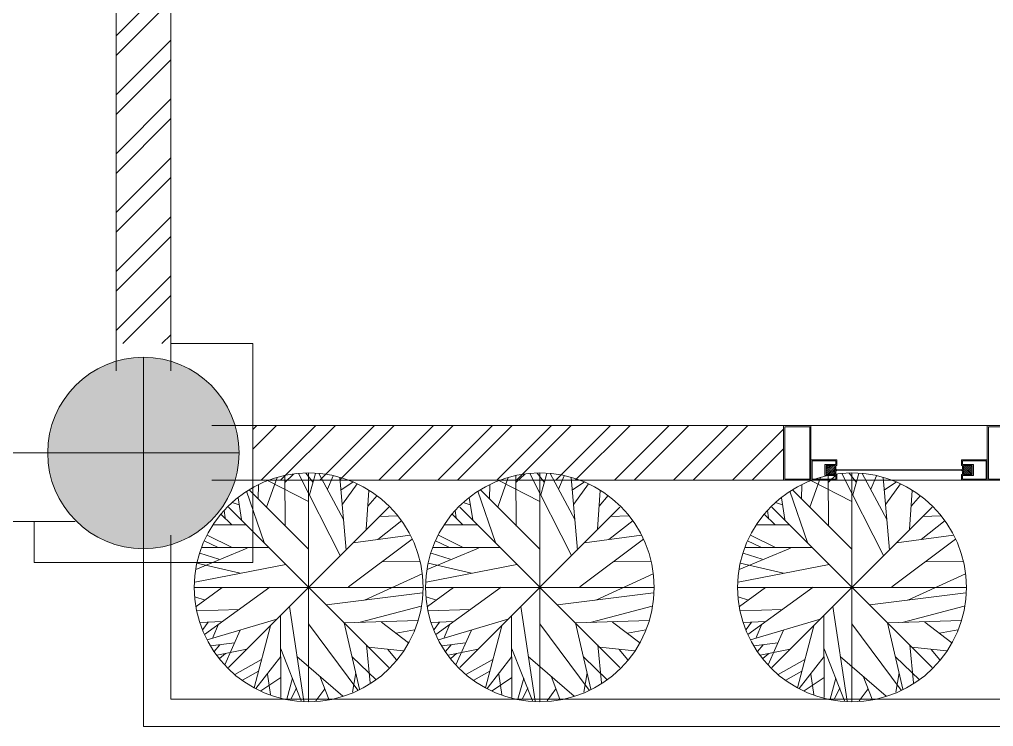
# Model space of a CAD drawing. Header units: millimetres. Extents: x -667 to -468, y -723 to -475.
# Drawn here: x -615.992 to -614.211, y -679.298 to -678.006 of the extents above; entities that cross this region are included whole.
import ezdxf

# ---------------------------------------------------------------- set-up
doc = ezdxf.new("R2010")
doc.units = ezdxf.units.MM
doc.layers.get('0').update_dxf_attribs({"lineweight": 9})
for name, color, linetype, lineweight in [('COLUMN', 11, 'Continuous', 9), ('dinding', 36, 'Continuous', 9), ('NOTASI', 250, 'Continuous', 5), ('pintu', 6, 'Continuous', 5)]:
    doc.layers.add(name, color=color, linetype=linetype, lineweight=lineweight)
doc.layers.add('LANDSCAPE', color=7, linetype='Continuous', lineweight=9, true_color=0x002409)

# ---------------------------------------------------------------- blocks, each defined once
blk = doc.blocks.new('Tree - deciduous plan')
for p, q in [((-22.0458, 42.0753), (-16.5881, 57.6486)), ((-12.5388, 54.9406), (-7.9613, 59.4546)), ((-12.3627, 32.1443), (-12.5388, 58.7776)), ((-5.3205, 59.6806), (16.5105, 16.7963)), ((2.426, 54.9406), (-1.4472, 59.9056)), ((0, 59.9996), (0, -60)), ((0.4894, 48.6208), (3.6584, 59.6806)), ((18.2711, 35.5298), (5.419, 59.6806)), ((9.8203, 51.5549), (12.8133, 58.5516)), ((19.6795, 19.5047), (16.3344, 57.6486)), ((-31.2008, 51.1035), (-0.2149, 20.1818)), ((-26.4472, 46.5894), (-26.2712, 53.8116)), ((-21.1656, 55.8436), (-0.0388, 45.0094)), ((17.0387, 51.1035), (23.2006, 55.1666)), ((17.7429, 43.6552), (25.4894, 54.2636)), ((-37.0107, 47.0408), (-35.25, 35.5298)), ((-32.6092, 50.4264), (-23.2782, 23.5674)), ((31.6513, 50.8778), (30.2429, 30.5643)), ((31.1232, 42.5267), (35.8767, 48.1693)), ((42, 42), (-42, -42)), ((42, -42), (-42, 42)), ((-40.1797, 44.558), (-36.4825, 43.2038)), ((-45.8134, 38.2383), (-40.5318, 33.0471)), ((-43.8768, 36.4326), (-44.405, 40.2696)), ((37.1091, 37.1098), (46.6161, 37.5612)), ((-49.8627, 32.8214), (-32.7853, 32.8214)), ((36.2288, 25.1474), (48.9049, 35.0784)), ((-53.2078, 27.4044), (-40.1797, 20.859)), ((23.3767, 23.3417), (53.3063, 27.4044)), ((-32.2571, 20.6333), (-59.1937, 9.348)), ((-56.0247, 20.859), (-20.8134, 20.859)), ((-54.7923, 24.4702), (-47.75, 21.0847)), ((54.3626, 25.3731), (20.9119, 0.3198)), ((-57.081, 17.9248), (-47.0458, 14.7649)), ((-59.7219, 2.8025), (-12.0106, 12.0565)), ((-58.6656, 12.7336), (-35.9543, 7.5424)), ((38.5175, 13.4107), (58.2359, 13.6364)), ((29.3626, -6.6771), (59.4682, 7.091)), ((-54.6162, -24.7335), (-20.2853, 0.0941)), ((-60, 0), (60, 0)), ((-59.7219, -4.8714), (-54.2641, -6.6771)), ((-45.2853, -0.1316), (-59.0177, -10.0627)), ((9.2922, -9.1598), (59.6443, -2.8401)), ((-10.074, -10.0627), (-2.5036, -59.7178)), ((26.3697, -18.4138), (58.9401, -9.8369)), ((-58.4895, -12.3197), (-36.4825, -11.6426)), ((-14.8275, -15.0282), (-14.6515, -57.6865)), ((-57.081, -18.4138), (-45.2853, -17.9624)), ((-52.6797, -18.188), (-55.4966, -22.0251)), ((-53.2078, -27.442), (-16.7641, -16.6081)), ((-47.2219, -19.3166), (-50.2148, -26.3135)), ((-19.9331, -20.2194), (-28.5599, -52.721)), ((-0.0388, -19.0909), (25.8415, -53.8495)), ((18.6232, -18.6394), (26.7218, -53.3981)), ((18.7992, -18.6394), (57.3556, -17.2853)), ((38.1654, -18.188), (52.426, -29.0219)), ((-35.9543, -22.4765), (-44.0529, -40.5329)), ((45.9119, -24.0564), (55.595, -22.2508)), ((-38.9472, -29.0219), (-51.4472, -30.6018)), ((-46.5177, -30.1504), (-49.5106, -33.536)), ((30.419, -30.1504), (32.3556, -50.0125)), ((-32.4331, -32.4075), (-48.1021, -35.5674)), ((-43.7008, -34.6645), (-46.6937, -37.373)), ((-14.6515, -32.1818), (-3.912, -59.4922)), ((31.4753, -31.279), (49.6091, -33.3103)), ((41.5105, -32.6332), (46.088, -38.0501)), ((-24.6867, -37.8244), (-38.7712, -45.7241)), ((-14.6515, -36.2445), (-27.6797, -52.9467)), ((-6.2008, -36.2445), (17.919, -57.0094)), ((22.8485, -36.4702), (35.3485, -48.4326)), ((-26.2712, -43.9185), (-34.7219, -48.6583)), ((-21.5177, -45.4984), (-19.9331, -56.1065)), ((24.7852, -44.8213), (23.0246, -54.978)), ((-14.6515, -47.3041), (-25.0388, -54.3009)), ((-8.4895, -47.5298), (-11.4825, -58.5893)), ((5.9471, -46.6269), (10.5246, -58.5893)), ((-6.3768, -52.721), (-9.3698, -58.815)), ((8.4119, -53.1724), (3.8344, -59.4922))]:
    blk.add_line(p, q)
blk.add_circle((0, 0), 60)
blk = doc.blocks.new('kolommm bulat')
at = {"layer": 'NOTASI'}
h = blk.add_hatch(color=256, dxfattribs=at)
h.paths.add_polyline_path([(-808.9141, -494.9305), (-808.9141, -495.1055), (-808.7391, -495.1055, 0.414214)])
h.paths.add_polyline_path([(-808.9141, -494.9305, 0.414214), (-809.0891, -495.1055), (-808.9141, -495.1055)])
h.paths.add_polyline_path([(-808.9141, -495.1055), (-809.0891, -495.1055, 0.414214), (-808.9141, -495.2805)])
h.paths.add_polyline_path([(-808.7391, -495.1055), (-808.9141, -495.1055), (-808.9141, -495.2805, 0.414214)])
for p, q in [((-808.9141, -494.9305), (-808.9141, -495.2805)), ((-809.0891, -495.1055), (-808.7391, -495.1055))]:
    blk.add_line(p, q)
blk.add_circle((-808.9141, -495.1055), 0.175)
blk = doc.blocks.new('VBV')
h = blk.add_hatch()
h.set_pattern_fill('ANSI31', color=30, scale=0.02, angle=-180, style=0)
h.set_pattern_definition([(45, (-1846.064447, -2578.5427676), (-0.0017677669529, 0.0017677669529), [])])
h.paths.add_polyline_path([(-651.2903, -519.7223), (-651.2883, -519.7223, -0.354282), (-651.2863, -519.7193), (-651.3063, -519.7193), (-651.3063, -519.7273), (-651.2903, -519.7273)])
h.paths.add_polyline_path([(-651.3063, -519.7113), (-651.3063, -519.7193), (-651.2863, -519.7193, -0.354282), (-651.2883, -519.7163), (-651.2903, -519.7163), (-651.2903, -519.7113)])
h = blk.add_hatch()
h.set_pattern_fill('ANSI31', color=30, scale=0.02, angle=-180, style=0)
h.set_pattern_definition([(135, (543.7193513, -2578.5427676), (0.0017677669529, 0.0017677669529), [])])
h.paths.add_polyline_path([(-651.0548, -519.7223), (-651.0568, -519.7223, 0.354282), (-651.0588, -519.7193), (-651.0388, -519.7193), (-651.0388, -519.7273), (-651.0548, -519.7273)])
h.paths.add_polyline_path([(-651.0388, -519.7113), (-651.0388, -519.7193), (-651.0588, -519.7193, 0.354282), (-651.0568, -519.7163), (-651.0548, -519.7163), (-651.0548, -519.7113)])
h = blk.add_hatch()
h.set_pattern_fill('ANSI31', color=30, scale=0.02, angle=-180, style=0)
h.set_pattern_definition([(45, (-1845.6919134, -2578.5427676), (-0.0017677669529, 0.0017677669529), [])])
h.paths.add_polyline_path([(-650.9178, -519.7223), (-650.9158, -519.7223, -0.354282), (-650.9138, -519.7193), (-650.9338, -519.7193), (-650.9338, -519.7273), (-650.9178, -519.7273)])
h.paths.add_polyline_path([(-650.9338, -519.7113), (-650.9338, -519.7193), (-650.9138, -519.7193, -0.354282), (-650.9158, -519.7163), (-650.9178, -519.7163), (-650.9178, -519.7113)])
h = blk.add_hatch()
h.set_pattern_fill('ANSI31', color=30, scale=0.02, angle=-180, style=0)
h.set_pattern_definition([(135, (544.0918849, -2578.5427676), (0.0017677669529, 0.0017677669529), [])])
h.paths.add_polyline_path([(-650.6822, -519.7223), (-650.6842, -519.7223, 0.354282), (-650.6862, -519.7193), (-650.6662, -519.7193), (-650.6662, -519.7273), (-650.6822, -519.7273)])
h.paths.add_polyline_path([(-650.6662, -519.7113), (-650.6662, -519.7193), (-650.6862, -519.7193, 0.354282), (-650.6842, -519.7163), (-650.6822, -519.7163), (-650.6822, -519.7113)])
h = blk.add_hatch()
h.set_pattern_fill('ANSI31', color=30, scale=0.02, angle=-180, style=0)
h.set_pattern_definition([(45, (-1845.31938, -2578.5427676), (-0.0017677669529, 0.0017677669529), [])])
h.paths.add_polyline_path([(-650.5452, -519.7223), (-650.5432, -519.7223, -0.354282), (-650.5412, -519.7193), (-650.5612, -519.7193), (-650.5612, -519.7273), (-650.5452, -519.7273)])
h.paths.add_polyline_path([(-650.5612, -519.7113), (-650.5612, -519.7193), (-650.5412, -519.7193, -0.354282), (-650.5432, -519.7163), (-650.5452, -519.7163), (-650.5452, -519.7113)])
h = blk.add_hatch()
h.set_pattern_fill('ANSI31', color=30, scale=0.02, angle=-180, style=0)
h.set_pattern_definition([(135, (544.4644184, -2578.5427676), (0.0017677669529, 0.0017677669529), [])])
h.paths.add_polyline_path([(-650.3097, -519.7223), (-650.3117, -519.7223, 0.354282), (-650.3137, -519.7193), (-650.2937, -519.7193), (-650.2937, -519.7273), (-650.3097, -519.7273)])
h.paths.add_polyline_path([(-650.2937, -519.7113), (-650.2937, -519.7193), (-650.3137, -519.7193, 0.354282), (-650.3117, -519.7163), (-650.3097, -519.7163), (-650.3097, -519.7113)])
for points in [[(-651.3338, -519.6381), (-651.3838, -519.6381), (-651.3838, -519.7381), (-651.3338, -519.7381)], [(-651.3838, -519.6381), (-650.2162, -519.6381), (-650.2162, -519.7381), (-651.3838, -519.7381)], [(-651.3358, -519.6401), (-651.3818, -519.6401), (-651.3818, -519.7361), (-651.3358, -519.7361)], [(-650.9613, -519.6381), (-651.0113, -519.6381), (-651.0113, -519.7381), (-650.9613, -519.7381)], [(-650.9633, -519.6401), (-651.0093, -519.6401), (-651.0093, -519.7361), (-650.9633, -519.7361)], [(-650.5887, -519.6381), (-650.6387, -519.6381), (-650.6387, -519.7381), (-650.5887, -519.7381)], [(-650.5907, -519.6401), (-650.6367, -519.6401), (-650.6367, -519.7361), (-650.5907, -519.7361)], [(-650.2162, -519.6381), (-650.2662, -519.6381), (-650.2662, -519.7381), (-650.2162, -519.7381)], [(-650.2182, -519.6401), (-650.2642, -519.6401), (-650.2642, -519.7361), (-650.2182, -519.7361)], [(-651.3083, -519.7093), (-651.2883, -519.7093), (-651.2883, -519.7026), (-651.3318, -519.7026), (-651.3318, -519.7361), (-651.2883, -519.7361), (-651.2883, -519.7293), (-651.3083, -519.7293)], [(-651.0368, -519.7093), (-651.0568, -519.7093), (-651.0568, -519.7026), (-651.0133, -519.7026), (-651.0133, -519.7361), (-651.0568, -519.7361), (-651.0568, -519.7293), (-651.0368, -519.7293)], [(-650.9358, -519.7093), (-650.9158, -519.7093), (-650.9158, -519.7026), (-650.9593, -519.7026), (-650.9593, -519.7361), (-650.9158, -519.7361), (-650.9158, -519.7293), (-650.9358, -519.7293)], [(-650.6642, -519.7093), (-650.6842, -519.7093), (-650.6842, -519.7026), (-650.6407, -519.7026), (-650.6407, -519.7361), (-650.6842, -519.7361), (-650.6842, -519.7293), (-650.6642, -519.7293)], [(-650.5632, -519.7093), (-650.5432, -519.7093), (-650.5432, -519.7026), (-650.5867, -519.7026), (-650.5867, -519.7361), (-650.5432, -519.7361), (-650.5432, -519.7293), (-650.5632, -519.7293)], [(-650.2917, -519.7093), (-650.3117, -519.7093), (-650.3117, -519.7026), (-650.2682, -519.7026), (-650.2682, -519.7361), (-650.3117, -519.7361), (-650.3117, -519.7293), (-650.2917, -519.7293)]]:
    blk.add_lwpolyline(points, close=True)
for points in [[(-651.2883, -519.7133), (-651.2883, -519.7113), (-651.2883, -519.7163), (-651.2883, -519.7113), (-651.2863, -519.7113), (-651.2863, -519.7006), (-651.3338, -519.7006), (-651.3338, -519.7381), (-651.2863, -519.7381), (-651.2863, -519.7273), (-651.2883, -519.7273), (-651.2883, -519.7223), (-651.2883, -519.7273)], [(-651.2883, -519.7223), (-651.2903, -519.7223), (-651.2903, -519.7273), (-651.3063, -519.7273), (-651.3063, -519.7113), (-651.2903, -519.7113), (-651.2903, -519.7163), (-651.2883, -519.7163)], [(-651.0568, -519.7133), (-651.0568, -519.7113), (-651.0568, -519.7163), (-651.0568, -519.7113), (-651.0588, -519.7113), (-651.0588, -519.7006), (-651.0113, -519.7006), (-651.0113, -519.7381), (-651.0588, -519.7381), (-651.0588, -519.7273), (-651.0568, -519.7273), (-651.0568, -519.7223), (-651.0568, -519.7273)], [(-651.0568, -519.7223), (-651.0548, -519.7223), (-651.0548, -519.7273), (-651.0388, -519.7273), (-651.0388, -519.7113), (-651.0548, -519.7113), (-651.0548, -519.7163), (-651.0568, -519.7163)], [(-650.9158, -519.7133), (-650.9158, -519.7113), (-650.9158, -519.7163), (-650.9158, -519.7113), (-650.9138, -519.7113), (-650.9138, -519.7006), (-650.9613, -519.7006), (-650.9613, -519.7381), (-650.9138, -519.7381), (-650.9138, -519.7273), (-650.9158, -519.7273), (-650.9158, -519.7223), (-650.9158, -519.7273)], [(-650.9158, -519.7223), (-650.9178, -519.7223), (-650.9178, -519.7273), (-650.9338, -519.7273), (-650.9338, -519.7113), (-650.9178, -519.7113), (-650.9178, -519.7163), (-650.9158, -519.7163)], [(-650.6842, -519.7133), (-650.6842, -519.7113), (-650.6842, -519.7163), (-650.6842, -519.7113), (-650.6862, -519.7113), (-650.6862, -519.7006), (-650.6387, -519.7006), (-650.6387, -519.7381), (-650.6862, -519.7381), (-650.6862, -519.7273), (-650.6842, -519.7273), (-650.6842, -519.7223), (-650.6842, -519.7273)], [(-650.6842, -519.7223), (-650.6822, -519.7223), (-650.6822, -519.7273), (-650.6662, -519.7273), (-650.6662, -519.7113), (-650.6822, -519.7113), (-650.6822, -519.7163), (-650.6842, -519.7163)], [(-650.5432, -519.7133), (-650.5432, -519.7113), (-650.5432, -519.7163), (-650.5432, -519.7113), (-650.5412, -519.7113), (-650.5412, -519.7006), (-650.5887, -519.7006), (-650.5887, -519.7381), (-650.5412, -519.7381), (-650.5412, -519.7273), (-650.5432, -519.7273), (-650.5432, -519.7223), (-650.5432, -519.7273)], [(-650.5432, -519.7223), (-650.5452, -519.7223), (-650.5452, -519.7273), (-650.5612, -519.7273), (-650.5612, -519.7113), (-650.5452, -519.7113), (-650.5452, -519.7163), (-650.5432, -519.7163)], [(-650.3117, -519.7133), (-650.3117, -519.7113), (-650.3117, -519.7163), (-650.3117, -519.7113), (-650.3137, -519.7113), (-650.3137, -519.7006), (-650.2662, -519.7006), (-650.2662, -519.7381), (-650.3137, -519.7381), (-650.3137, -519.7273), (-650.3117, -519.7273), (-650.3117, -519.7223), (-650.3117, -519.7273)], [(-650.3117, -519.7223), (-650.3097, -519.7223), (-650.3097, -519.7273), (-650.2937, -519.7273), (-650.2937, -519.7113), (-650.3097, -519.7113), (-650.3097, -519.7163), (-650.3117, -519.7163)]]:
    blk.add_lwpolyline(points)
at = {"color": 20, "const_width": 0.002}
for points in [[(-651.0548, -519.7193), (-651.2903, -519.7193)], [(-650.6822, -519.7193), (-650.9178, -519.7193)], [(-650.3097, -519.7193), (-650.5452, -519.7193)]]:
    blk.add_lwpolyline(points, dxfattribs=at)
for centre, start, end in [((-651.2855, -519.7166), 174.6734, 252.7067), ((-651.0596, -519.7166), 287.2933, 5.3266), ((-650.9129, -519.7166), 174.6734, 252.7067), ((-650.6871, -519.7166), 287.2933, 5.3266), ((-650.5404, -519.7166), 174.6734, 252.7067), ((-650.3146, -519.7166), 287.2933, 5.3266), ((-651.2855, -519.7221), 107.2933, 185.3266), ((-651.0596, -519.7221), 354.6734, 72.7067), ((-650.9129, -519.7221), 107.2933, 185.3266), ((-650.6871, -519.7221), 354.6734, 72.7067), ((-650.5404, -519.7221), 107.2933, 185.3266), ((-650.3146, -519.7221), 354.6734, 72.7067)]:
    blk.add_arc(centre, 0.00286, start, end)

msp = doc.modelspace()

# ---------------------------------------------------------------- hatches: boundary and pattern name
at = {"layer": 'NOTASI'}
h = msp.add_hatch(dxfattribs=at)
h.set_pattern_fill('ANSI32', color=256, scale=0.008, style=0)
h.set_pattern_definition([(45, (37.383015, -159.11042), (-0.053881537, 0.053881537), []), (45, (37.418936, -159.11042), (-0.053881537, 0.053881537), [])])
h.paths.add_polyline_path([(-614.5946, -678.7485), (-615.5653, -678.7485), (-615.5653, -678.8485), (-614.5946, -678.8485)])
h.paths.add_polyline_path([(-615.7153, -674.9485), (-615.8153, -674.9485), (-615.8153, -678.5985), (-615.7153, -678.5985)])

# ---------------------------------------------------------------- linework, layer by layer
msp.add_lwpolyline([(-615.7153, -678.5985), (-615.5653, -678.5985), (-615.5653, -678.9985), (-615.9653, -678.9985), (-615.9653, -678.9235)])
at = {"layer": 'dinding'}
for p, q in [((-615.8153, -674.9485), (-615.8153, -678.6485)), ((-615.7153, -674.9485), (-615.7153, -678.6485)), ((-615.6403, -678.7485), (-610.3903, -678.7485)), ((-615.6403, -678.8485), (-610.3903, -678.8485))]:
    msp.add_line(p, q, dxfattribs=at)
at = {"layer": 'dinding', "ltscale": 0.01}
msp.add_line((-620.6403, -678.9235), (-615.8903, -678.9235), dxfattribs=at)
at = {"layer": 'dinding'}
msp.add_lwpolyline([(-615.9153, -678.7985), (-620.1153, -678.7985, -0.289656), (-620.6153, -678.1848, -0.355782)], format="xyb", dxfattribs=at)
at = {"layer": 'dinding', "ltscale": 0.01}
for points in [[(-612.9653, -679.2985), (-615.7653, -679.2985), (-615.7653, -678.9485)], [(-612.3653, -679.2485), (-615.7153, -679.2485), (-615.7153, -678.9485)]]:
    msp.add_lwpolyline(points, dxfattribs=at)

# ---------------------------------------------------------------- block references
at = {"layer": 'COLUMN'}
msp.add_blockref('kolommm bulat', (193.1488, -183.693), dxfattribs=at)
at = {"layer": 'LANDSCAPE', "xscale": 0.003485633090359361, "yscale": 0.003485633090359361, "zscale": 0.003485633090359361}
for p in [(-615.4631, -679.0442), (-615.0403, -679.0442), (-614.4696, -679.0442)]:
    msp.add_blockref('Tree - deciduous plan', p, dxfattribs=at)
at = {"layer": 'pintu'}
msp.add_blockref('VBV', (36.7892, -159.1104), dxfattribs=at)

doc.saveas('drawing.dxf')
